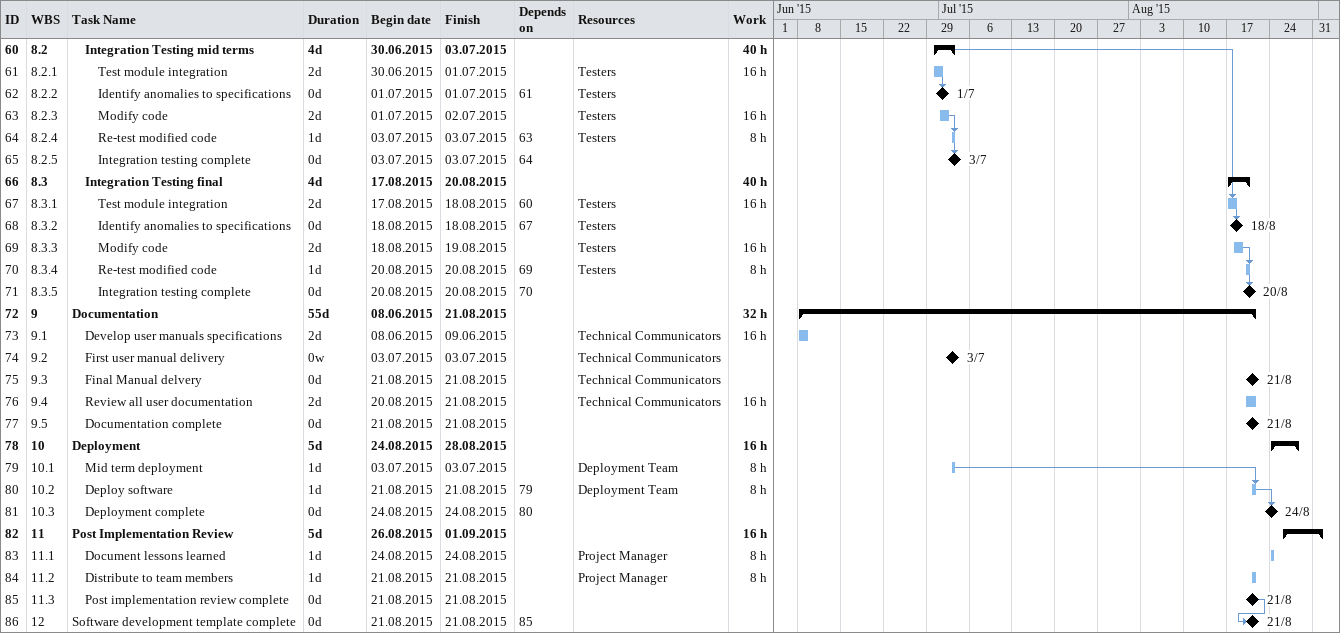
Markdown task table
| ID | WBS | Task | Duration | Start | Finish | Predecessors | Resources | Work (h) |
|---|---|---|---|---|---|---|---|---|
| 60 | 8.2 | **Integration Testing mid terms** | 4d | 2015-06-30 | 2015-07-03 |  |  | 40 |
| 61 | 8.2.1 | Test module integration | 2d | 2015-06-30 | 2015-07-01 |  | Testers | 16 |
| 62 | 8.2.2 | Identify anomalies to specifications | 0d | 2015-07-01 | 2015-07-01 | 61 | Testers |  |
| 63 | 8.2.3 | Modify code | 2d | 2015-07-01 | 2015-07-02 |  | Testers | 16 |
| 64 | 8.2.4 | Re-test modified code | 1d | 2015-07-03 | 2015-07-03 | 63 | Testers | 8 |
| 65 | 8.2.5 | Integration testing complete | 0d | 2015-07-03 | 2015-07-03 | 64 |  |  |
| 66 | 8.3 | **Integration Testing final** | 4d | 2015-08-17 | 2015-08-20 |  |  | 40 |
| 67 | 8.3.1 | Test module integration | 2d | 2015-08-17 | 2015-08-18 | 60 | Testers | 16 |
| 68 | 8.3.2 | Identify anomalies to specifications | 0d | 2015-08-18 | 2015-08-18 | 67 | Testers |  |
| 69 | 8.3.3 | Modify code | 2d | 2015-08-18 | 2015-08-19 |  | Testers | 16 |
| 70 | 8.3.4 | Re-test modified code | 1d | 2015-08-20 | 2015-08-20 | 69 | Testers | 8 |
| 71 | 8.3.5 | Integration testing complete | 0d | 2015-08-20 | 2015-08-20 | 70 |  |  |
| 72 | 9 | **Documentation** | 55d | 2015-06-08 | 2015-08-21 |  |  | 32 |
| 73 | 9.1 | Develop user manuals specifications | 2d | 2015-06-08 | 2015-06-09 |  | Technical Communicators | 16 |
| 74 | 9.2 | First user manual delivery | 0w | 2015-07-03 | 2015-07-03 |  | Technical Communicators |  |
| 75 | 9.3 | Final Manual delvery | 0d | 2015-08-21 | 2015-08-21 |  | Technical Communicators |  |
| 76 | 9.4 | Review all user documentation | 2d | 2015-08-20 | 2015-08-21 |  | Technical Communicators | 16 |
| 77 | 9.5 | Documentation complete | 0d | 2015-08-21 | 2015-08-21 |  |  |  |
| 78 | 10 | **Deployment** | 5d | 2015-08-24 | 2015-08-28 |  |  | 16 |
| 79 | 10.1 | Mid term deployment | 1d | 2015-07-03 | 2015-07-03 |  | Deployment Team | 8 |
| 80 | 10.2 | Deploy software | 1d | 2015-08-21 | 2015-08-21 | 79 | Deployment Team | 8 |
| 81 | 10.3 | Deployment complete | 0d | 2015-08-24 | 2015-08-24 | 80 |  |  |
| 82 | 11 | **Post Implementation Review** | 5d | 2015-08-26 | 2015-09-01 |  |  | 16 |
| 83 | 11.1 | Document lessons learned | 1d | 2015-08-24 | 2015-08-24 |  | Project Manager | 8 |
| 84 | 11.2 | Distribute to team members | 1d | 2015-08-21 | 2015-08-21 |  | Project Manager | 8 |
| 85 | 11.3 | Post implementation review complete | 0d | 2015-08-21 | 2015-08-21 |  |  |  |
| 86 | 12 | Software development template complete | 0d | 2015-08-21 | 2015-08-21 | 85 |  |  |
